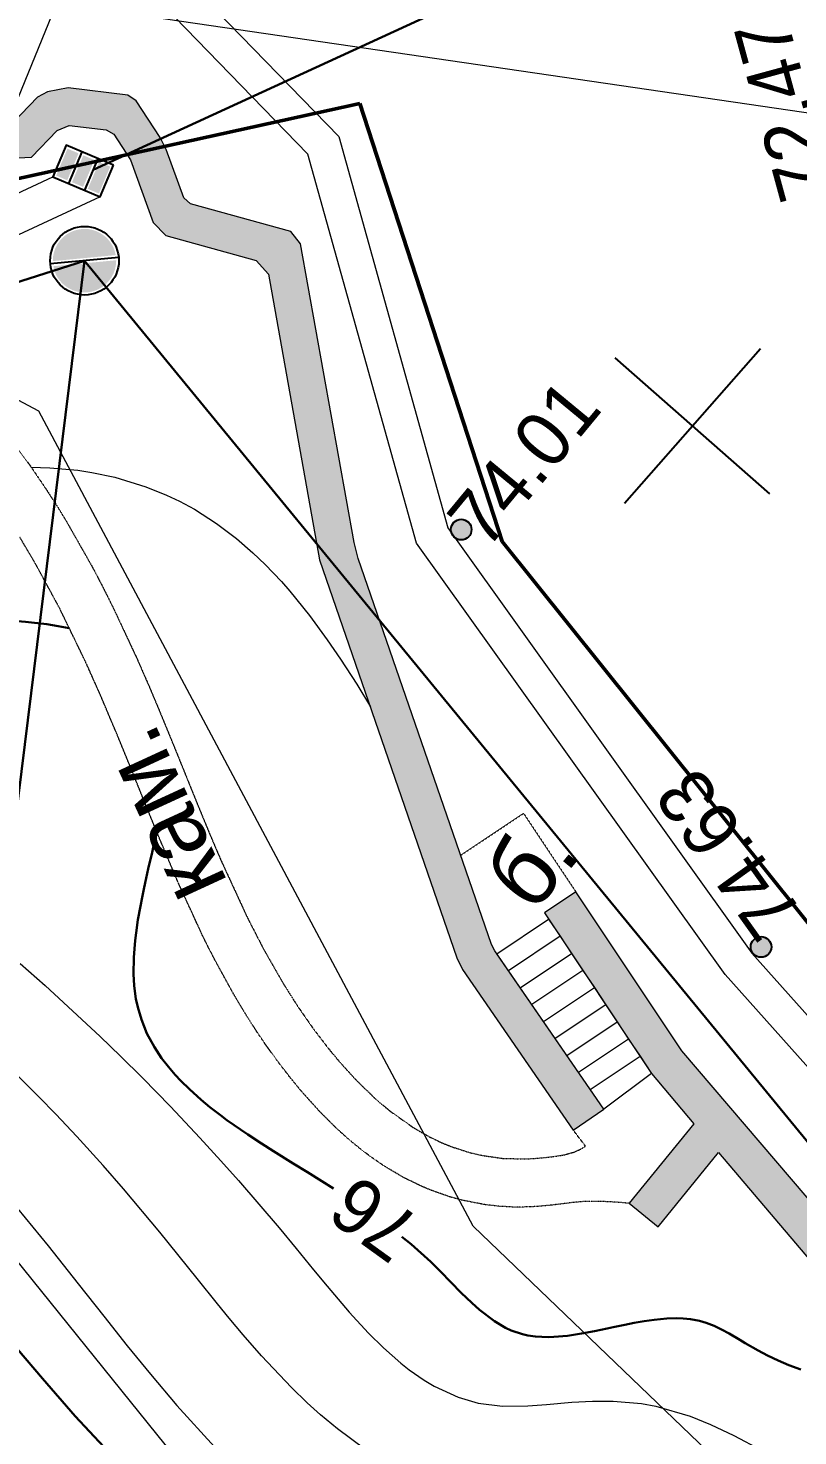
# Model space of a CAD drawing. Header units: millimetres. Extents: x -2893842 to -949497, y -1203244 to 262218.
# Drawn here: x -2333720 to -2322510, y -578340 to -557843 of the extents above; entities that cross this region are included whole.
import ezdxf

# ---------------------------------------------------------------- set-up
doc = ezdxf.new("R2010")
doc.units = ezdxf.units.MM
doc.linetypes.add('g5_01_5x1_5', pattern=[1.5, 0.75, -0.75])
doc.layers.get('0').update_dxf_attribs({"lineweight": 5})
for name, color, linetype in [('!!!_ Размеры', 7, 'Continuous'), ('02_сетка', 253, 'Continuous'), ('06_Инженерно-технические сооружения', 253, 'Continuous'), ('07_Объекты электропередачи', 253, 'Continuous'), ('10_Границы покрытий и угодий', 253, 'Continuous'), ('14_Ограждения', 253, 'Continuous'), ('19_Горизонтали', 253, 'Continuous'), ('30_Канализация', 253, 'Continuous'), ('35_Телефон', 253, 'Continuous'), ('37_Кабель низкого напряжения', 253, 'Continuous'), ('44_Крышки колодцев', 253, 'Continuous'), ('61_Отметки высоты поверхности', 253, 'Continuous'), ('65_Границы', 253, 'Continuous')]:
    doc.layers.add(name, color=color, linetype=linetype)
doc.styles.add('LIKE17', font='d431.shx')
doc.styles.add('LIKE36', font='pragmai.shx')
doc.styles.add('Line_GUGK', font='')
doc.styles.get('Line_GUGK').set_extended_font_data('Bm431', italic=True)
doc.linetypes.add('g5_119_1', pattern='A,4,-1,[31,GUGK_2005.shx,S=0.1,R=0,X=0,Y=0],0.35,[31,GUGK_2005.shx,S=0.08,R=0,X=0,Y=0],3.3,[31,GUGK_2005.shx,S=0.08,R=180,X=0,Y=0],0.35,[31,GUGK_2005.shx,S=0.1,R=180,X=0,Y=0],-1', length=10)
doc.linetypes.add('g5_122_d', pattern='A,1,-1,1.5,-0.4,["Др",Line_GUGK,S=1,R=0,X=0,Y=-0.5],-2.4,1.5,-1,4,-1,4,-1,3', length=21.8)
doc.linetypes.add('g5_122_kl', pattern='A,1,-1,1.5,-0.4,["Кл",Line_GUGK,S=1,R=0,X=0,Y=-0.5],-2.4,1.5,-1,4,-1,4,-1,3', length=21.8)
doc.linetypes.add('g5_133_t', pattern='A,2,[27,GUGK_2005.shx,S=0.4,R=0,X=0,Y=0],2,-1', length=5)
doc.linetypes.add('g5_280_1', pattern='A,0.001,[21,GUGK_2005.shx,S=1,R=180,X=0,Y=0],2', length=2.001)
doc.linetypes.add('g5_476_2b', pattern='A,2.75,-0.25,[27,GUGK_2005.shx,S=1,R=0,X=0,Y=0],-0.25,2.75', length=6)

# ---------------------------------------------------------------- blocks, each defined once
blk = doc.blocks.new('BL_333')
at = {"color": 0}
for p, q in [((0, -3), (0, 3)), ((-3, 0), (3, 0))]:
    blk.add_line(p, q, dxfattribs=at)
blk = doc.blocks.new('g5_117')
h = blk.add_hatch(color=255)
h.paths.add_polyline_path([(-0.299, 0.352), (0.352, -0.299, 0.177899), (0.463, 0, 0.639215)])
h.paths.add_polyline_path([(-0.352, 0.299, 0.177899), (-0.463, 0, 0.639215), (0.299, -0.352)])
at = {"color": 0}
blk.add_lwpolyline([(0.354, -0.354), (-0.354, 0.354)], dxfattribs=at)
blk.add_circle((0, 0), 0.5, dxfattribs=at)
blk = doc.blocks.new('g5_128a')
h = blk.add_hatch(color=255)
h.paths.add_polyline_path([(-0.1625, 0.2125), (-0.3375, 0.2125), (-0.3375, -0.2125), (-0.1625, -0.2125)])
h.paths.add_polyline_path([(0.0875, 0.2125), (-0.0875, 0.2125), (-0.0875, -0.2125), (0.0875, -0.2125)])
h.paths.add_polyline_path([(0.3375, 0.2125), (0.1625, 0.2125), (0.1625, -0.2125), (0.3375, -0.2125)])
at = {"color": 0}
blk.add_lwpolyline([(-0.375, -0.25), (0.375, -0.25), (0.375, 0.25), (-0.375, 0.25)], close=True, dxfattribs=at)
for points in [[(-0.125, -0.25), (-0.125, 0.25)], [(0.125, -0.25), (0.125, 0.25)]]:
    blk.add_lwpolyline(points, dxfattribs=at)
blk = doc.blocks.new('g5_330')
blk.add_hatch(color=0).paths.add_polyline_path([(-0.15, 0, 1), (0.15, 0, 1)])
at = {"color": 0}
blk.add_circle((0, 0), 0.15, dxfattribs=at)
blk = doc.blocks.new('Топо_07.04.17')
at = {"layer": '06_Инженерно-технические сооружения', "linetype": 'Continuous', "lineweight": 20}
for points in [[(-447168, -413245), (-446692, -412991), (-448008, -410524), (-448046, -410424), (-449340, -404623), (-449374, -404382), (-449658, -399973), (-449780, -399780), (-451188, -399215), (-451274, -399118), (-451447, -398390), (-451514, -398203), (-451804, -397636), (-451916, -397539), (-452767, -397336), (-453069, -397358), (-453226, -397421), (-453757, -397864), (-453702, -398260), (-453412, -398278), (-452997, -397933), (-452811, -397881), (-452287, -398006), (-452183, -398081), (-451981, -398478), (-451757, -399423), (-451593, -399634), (-450329, -400141), (-450174, -400361), (-449903, -404579), (-448569, -410559), (-448505, -410739)], [(-434685, -448196), (-436751, -447917), (-436825, -448462), (-434761, -448741), (-435321, -452988), (-434776, -453060), (-434190, -448620), (-433238, -441977), (-433226, -441613), (-433779, -433698), (-433834, -433436), (-435916, -427713), (-437455, -424750), (-440587, -419546), (-442295, -416970), (-445465, -412274), (-446737, -409804), (-447226, -410056), (-445940, -412552), (-445411, -413352), (-446477, -414396), (-446099, -414782), (-445104, -413808), (-441053, -419839), (-437935, -425020), (-436421, -427934), (-434332, -433676), (-433766, -441784)]]:
    blk.add_hatch(color=7, dxfattribs=at).paths.add_polyline_path(points)
at = {"layer": '02_сетка', "color": 3, "linetype": 'Continuous'}
for p, q in [((-443276, -404362), (-445293, -402140)), ((-445395, -404259), (-443174, -402243))]:
    blk.add_line(p, q, dxfattribs=at)
at = {"layer": '06_Инженерно-технические сооружения', "color": 7, "linetype": 'Continuous', "lineweight": 20}
for points in [[(-453702, -398260), (-453412, -398278), (-452997, -397933), (-452811, -397881), (-452287, -398006), (-452183, -398081), (-451981, -398478), (-451757, -399423), (-451593, -399634), (-450329, -400141), (-450174, -400361), (-449903, -404579), (-448569, -410559), (-448505, -410739), (-447168, -413245), (-446692, -412991), (-448008, -410524), (-448046, -410424), (-449340, -404623), (-449374, -404382), (-449658, -399973), (-449780, -399780), (-451188, -399215), (-451274, -399118), (-451447, -398390), (-451514, -398203), (-451804, -397636), (-451916, -397539), (-452767, -397336), (-453069, -397358), (-453226, -397421), (-453757, -397864)], [(-440587, -419546), (-442295, -416970), (-445465, -412274), (-446737, -409804), (-447226, -410056), (-445940, -412552), (-445411, -413352), (-446477, -414396), (-446099, -414782), (-445104, -413808), (-441053, -419839)], [(-447039, -410418), (-447844, -410832)], [(-447703, -411097), (-446902, -410685)], [(-446765, -410951), (-447561, -411361)], [(-447420, -411626), (-446627, -411218)], [(-446490, -411485), (-447279, -411891)], [(-447137, -412155), (-446353, -411751)], [(-446216, -412018), (-446996, -412420)], [(-446855, -412685), (-446078, -412285)]]:
    blk.add_lwpolyline(points, dxfattribs=at)
at = {"layer": '06_Инженерно-технические сооружения', "color": 7, "linetype": 'g5_280_1', "lineweight": 20}
for points in [[(-446692, -412991), (-448008, -410524), (-448046, -410424), (-449340, -404623), (-449374, -404382), (-449658, -399973), (-449780, -399780), (-451188, -399215), (-451274, -399118), (-451447, -398390), (-451514, -398203), (-451804, -397636), (-451916, -397539), (-452767, -397336), (-453069, -397358), (-453226, -397421), (-453757, -397864)], [(-434776, -453060), (-434190, -448620), (-433238, -441977), (-433226, -441613), (-433779, -433698), (-433834, -433436), (-435916, -427713), (-437455, -424750), (-440587, -419546), (-442295, -416970), (-445465, -412274), (-446737, -409804)]]:
    blk.add_lwpolyline(points, dxfattribs=at)
at = {"layer": '06_Инженерно-технические сооружения', "color": 7, "linetype": 'Continuous', "lineweight": 20}
blk.add_lwpolyline([(-447985, -410567), (-447177, -410151), (-447039, -410418), (-446902, -410685), (-446765, -410951), (-446627, -411218), (-446490, -411485), (-446353, -411751), (-446216, -412018), (-446078, -412285), (-445941, -412552), (-446692, -412991)], close=True, dxfattribs=at)
at = {"layer": '07_Объекты электропередачи', "color": 7, "linetype": 'Continuous', "lineweight": 20}
blk.add_lwpolyline([(-307031, -727325), (-304847, -658632), (-420356, -469373), (-603704, -181090), (-608409, -171240)], dxfattribs=at)
at = {"layer": '10_Границы покрытий и угодий', "color": 7, "linetype": 'g5_01_5x1_5', "lineweight": 20}
for points in [[(-446477, -414396), (-446683, -414355), (-446900, -414320), (-447033, -414304), (-447140, -414295), (-447283, -414292), (-447638, -414295), (-447827, -414290), (-447921, -414284), (-448089, -414269), (-448172, -414258), (-448348, -414229), (-448571, -414178), (-448906, -414071), (-449067, -414006), (-449324, -413882), (-449447, -413813), (-449697, -413655), (-449964, -413453), (-450132, -413307), (-450260, -413186), (-450416, -413026), (-450559, -412867), (-450792, -412579), (-451040, -412233), (-451186, -412006), (-451347, -411738), (-451481, -411499), (-451586, -411299), (-451726, -411012), (-451859, -410718), (-452071, -410202), (-452148, -409998), (-452218, -409805), (-452478, -409014), (-452697, -408274), (-452837, -407775), (-452959, -407337), (-453108, -406809), (-453308, -406132), (-453457, -405665), (-453745, -404847), (-453745, -404847), (-454026, -404152), (-454203, -403759)], [(-454080, -402488), (-453933, -402746), (-453738, -403117), (-453609, -403378), (-453511, -403587), (-453205, -404303), (-453107, -404555), (-452962, -404950), (-452705, -405714), (-452581, -406116), (-452481, -406456), (-452320, -407021), (-452152, -407623), (-452063, -407943), (-451944, -408359), (-451823, -408764), (-451535, -409635), (-451357, -410105), (-451127, -410640), (-450960, -410986), (-450761, -411355), (-450569, -411673), (-450425, -411892), (-450233, -412157), (-449982, -412464), (-449795, -412662), (-449482, -412942), (-449266, -413101), (-449090, -413212), (-448955, -413285), (-448706, -413398), (-448549, -413455), (-448245, -413536), (-447911, -413583), (-447795, -413590), (-447625, -413595), (-447488, -413594), (-447343, -413588), (-447194, -413564), (-447194, -413564), (-447093, -413533), (-447017, -413496), (-447168, -413245)], [(-448345, -409083), (-447367, -408580), (-446737, -409804)]]:
    blk.add_lwpolyline(points, dxfattribs=at)
at = {"layer": '14_Ограждения', "color": 7, "linetype": 'g5_476_2b', "lineweight": 20}
blk.add_lwpolyline([(-453757, -397864), (-451521, -393766), (-451633, -391266), (-452698, -376353), (-454360, -351330), (-456047, -323648), (-457123, -311026), (-458203, -300950), (-458751, -295990), (-459469, -290999), (-459730, -265916), (-459695, -248441), (-459653, -228180), (-460006, -195543), (-460165, -182952), (-460181, -177923), (-458122, -176658), (-454455, -170076), (-453494, -167731), (-453042, -165391), (-453834, -163014), (-453434, -155638)], dxfattribs=at)
at = {"layer": '19_Горизонтали', "color": 42, "linetype": 'Continuous', "lineweight": 20}
for points in [[(-454896, -409925), (-454570, -410287), (-453858, -411112), (-453597, -411430), (-453316, -411781), (-452956, -412244), (-452582, -412744), (-452316, -413111), (-452095, -413425), (-451584, -414178), (-451372, -414502), (-451154, -414840), (-450986, -415100), (-450711, -415509), (-450463, -415846), (-450272, -416083), (-450044, -416335), (-449934, -416443), (-449736, -416617), (-449601, -416720), (-449269, -416922), (-448993, -417038), (-448642, -417122), (-448279, -417158), (-448005, -417169), (-447636, -417180), (-447333, -417197), (-447032, -417230), (-446627, -417312), (-446423, -417374), (-445945, -417577), (-445666, -417728), (-445343, -417926), (-444969, -418183)], [(-450706, -417518), (-451071, -417179), (-451292, -416947), (-451465, -416752), (-451669, -416505), (-452050, -415998), (-452279, -415667), (-452455, -415402), (-452602, -415175), (-452854, -414776), (-453318, -414042), (-453773, -413355), (-454028, -412985), (-454361, -412524), (-454628, -412166), (-454845, -411884), (-455297, -411320)], [(-455340, -413467), (-454958, -414056), (-454582, -414656), (-454268, -415165), (-453976, -415632), (-453687, -416083), (-453355, -416581), (-452879, -417238)], [(-453924, -402764), (-453656, -402802), (-453255, -402885), (-453055, -402939), (-452730, -403047), (-452297, -403234), (-452011, -403388), (-451835, -403497), (-451629, -403641), (-451333, -403881), (-451071, -404131), (-450855, -404365), (-450698, -404555), (-450490, -404830), (-450385, -404980), (-450139, -405367), (-449922, -405746), (-449762, -406047), (-449569, -406437), (-449405, -406788), (-449415, -406768)]]:
    blk.add_lwpolyline(points, dxfattribs=at)
at = {"layer": '19_Горизонтали', "color": 42, "linetype": 'Continuous', "lineweight": 30}
for points in [[(-453637, -405154), (-453794, -405106), (-453953, -405063), (-454262, -404991), (-454438, -404956), (-454697, -404912), (-454902, -404882), (-455080, -404859), (-455210, -404844), (-455356, -404828), (-455559, -404809), (-455668, -404800), (-455943, -404779), (-456069, -404771), (-456386, -404754), (-456644, -404742), (-456822, -404734), (-457067, -404721), (-457312, -404701), (-457452, -404684), (-457583, -404663)], [(-455569, -415504), (-455258, -415969), (-454845, -416566), (-454300, -417304)], [(-450735, -413696), (-450889, -413572), (-451083, -413419), (-451277, -413266), (-451541, -413056), (-451699, -412928), (-451884, -412775), (-452162, -412531), (-452248, -412451), (-452388, -412315), (-452504, -412195), (-452656, -412024), (-452765, -411889), (-452839, -411790), (-452922, -411667), (-453006, -411526), (-453092, -411358), (-453177, -411145), (-453236, -410935), (-453268, -410753), (-453280, -410627), (-453284, -410515), (-453284, -410434), (-453274, -410267), (-453244, -410028), (-453221, -409901), (-453195, -409781), (-453170, -409673), (-453121, -409486), (-453064, -409295), (-453026, -409173), (-452987, -409054), (-452956, -408962), (-452888, -408765), (-452806, -408535), (-452773, -408444), (-452760, -408407), (-452705, -408243)], [(-444265, -417083), (-444431, -416999), (-444580, -416915), (-444726, -416823), (-444853, -416737), (-445027, -416610), (-445103, -416553), (-445245, -416445), (-445350, -416371), (-445450, -416308), (-445561, -416250), (-445655, -416211), (-445780, -416174), (-445888, -416151), (-445986, -416137), (-446122, -416126), (-446307, -416122), (-446457, -416126), (-446600, -416135), (-446741, -416146), (-446914, -416163), (-447004, -416171), (-447190, -416188), (-447383, -416202), (-447590, -416210), (-447790, -416204), (-447872, -416198), (-448053, -416170), (-448163, -416141), (-448239, -416116), (-448396, -416042), (-448472, -415995), (-448622, -415882), (-448820, -415690), (-448919, -415579), (-449056, -415413), (-449187, -415244), (-449320, -415073), (-449444, -414919), (-449702, -414627), (-449823, -414507)]]:
    blk.add_lwpolyline(points, dxfattribs=at)
at = {"layer": '30_Канализация', "color": 7, "linetype": 'Continuous', "lineweight": 20}
for points in [[(-453523, -393360), (-453137, -393041), (-448931, -398485), (-447992, -404327), (-444292, -410977), (-434982, -424125), (-431912, -430399), (-429566, -435965), (-428970, -443421), (-432257, -462557), (-437690, -484148), (-448397, -521316), (-460310, -525988), (-460504, -525527), (-448809, -520940), (-438172, -484017), (-432746, -462453), (-429473, -443398), (-430058, -436085), (-432368, -430606), (-435413, -424381), (-444716, -411243), (-448472, -404493), (-449405, -398690)], [(-456678, -399786), (-453134, -398600), (-452480, -398966), (-456067, -400162), (-456298, -400002)]]:
    blk.add_lwpolyline(points, close=True, dxfattribs=at)
at = {"layer": '30_Канализация', "color": 3, "linetype": 'g5_122_kl', "lineweight": 30}
for points in [[(-452540, -398562), (-437142, -393496), (-384104, -397406), (-367569, -399408), (-356685, -415206), (-297162, -412841), (-252901, -410314), (-216649, -408284)], [(-441874, -493237), (-439106, -483745), (-434687, -456539), (-432395, -442334), (-432776, -435462), (-434618, -428973), (-436887, -424476), (-452813, -399863)]]:
    blk.add_lwpolyline(points, dxfattribs=at)
at = {"layer": '30_Канализация', "color": 3, "linetype": 'g5_122_d', "lineweight": 30}
for points in [[(-532525, -473512), (-548666, -429508), (-542769, -417044), (-512049, -410909), (-496478, -408538), (-452813, -399863)], [(-489746, -463342), (-479416, -459936), (-462657, -446635), (-459021, -425693), (-452813, -399863)]]:
    blk.add_lwpolyline(points, dxfattribs=at)
at = {"layer": '35_Телефон', "color": 6, "linetype": 'g5_133_t', "lineweight": 20}
blk.add_lwpolyline([(-414427, -600261), (-444621, -575688), (-453158, -539482), (-450363, -516439), (-449295, -511812), (-441473, -473913), (-434954, -435415), (-442432, -422104), (-448772, -414468), (-453719, -401968), (-456956, -399731)], dxfattribs=at)
at = {"layer": '37_Кабель низкого напряжения', "color": 1, "linetype": 'g5_119_1', "lineweight": 20}
blk.add_lwpolyline([(-464887, -376105), (-464071, -374182), (-463107, -373620), (-462166, -373914), (-461738, -375038), (-462084, -380099), (-460495, -394052), (-441153, -399161), (-440268, -405342), (-422961, -433299), (-421153, -442028), (-431197, -488925), (-444356, -535512)], dxfattribs=at)
at = {"layer": '65_Границы', "color": 1, "linetype": 'Continuous', "lineweight": 50}
blk.add_polyline3d([(-450505, -535417, -67200), (-445050, -515783, -67200), (-429760, -458918, -67200), (-427742, -441267, -67200), (-431776, -429123, -67200), (-447231, -404612, -67200), (-448571, -398039, -67200), (-505049, -403930, -67200), (-525823, -410499, -67200), (-560106, -411105, -67200), (-559444, -416817, -67200), (-549609, -442417, -67200), (-536883, -474899, -67200), (-534987, -485605, -67200), (-543532, -492865, -67200), (-548795, -497276, -67200), (-560825, -505676, -67200), (-578680, -508732, -67200), (-583486, -502183, -67200), (-589422, -491540, -67200), (-612619, -462131, -67200)], dxfattribs=at)
at = {"layer": '02_сетка', "color": 92, "xscale": 500.0000000002746, "yscale": 500.0000000002746, "zscale": 500.0000000002746, "rotation": 42.22816425403256}
blk.add_blockref('BL_333', (-444285, -403251), dxfattribs=at)
at = {"layer": '06_Инженерно-технические сооружения', "color": 7, "linetype": 'Continuous', "lineweight": 20, "xscale": 999.9999999999985, "yscale": 999.9999999999985, "zscale": 999.9999999999985, "rotation": 150.7676011247119}
blk.add_blockref('g5_128a', (-452685, -398565, 19420), dxfattribs=at)
at = {"layer": '44_Крышки колодцев', "color": 7, "linetype": 'Continuous', "lineweight": 20, "xscale": 999.9999999999995, "yscale": 999.9999999999995, "zscale": 999.9999999999995, "rotation": 43.98139083737546}
blk.add_blockref('g5_117', (-452813, -399863, 105720), dxfattribs=at)
at = {"layer": '61_Отметки высоты поверхности', "color": 7, "linetype": 'Continuous', "lineweight": 20, "xscale": 999.9999999999995, "yscale": 999.9999999999995, "zscale": 999.9999999999995, "rotation": 43.98139083737546}
for p in [(-447803, -404372, -67200), (-444149, -410903, -67200)]:
    blk.add_blockref('g5_330', p, dxfattribs=at)
at = {"layer": '10_Границы покрытий и угодий', "color": 7, "linetype": 'Continuous', "lineweight": 15, "style": 'LIKE36'}
for s, rotation, p in [('кам.', 108.2493, (-451753, -409104, -67200)), ('б.', 43.9814, (-447404, -410066, -67200))]:
    blk.add_text(s, height=1000, rotation=rotation, dxfattribs=at).set_placement(p)
at = {"layer": '19_Горизонтали', "color": 42, "linetype": 'Continuous', "lineweight": 15, "style": 'LIKE36'}
blk.add_text('76', height=800, rotation=137.732, dxfattribs=at).set_placement((-449485, -414312, -33200))
at = {"layer": '61_Отметки высоты поверхности', "color": 7, "linetype": 'Continuous', "lineweight": 15, "style": 'LIKE17'}
for s, rotation, p in [('72.47', 98.8034, (-441844, -400092, -46700)), ('74.01', 43.9814, (-447474, -404727, -46700)), ('74.63', 119.104, (-443471, -410494, -46700))]:
    blk.add_text(s, height=800, rotation=rotation, dxfattribs=at).set_placement(p)

msp = doc.modelspace()

# ---------------------------------------------------------------- linework, layer by layer
at = {"layer": '65_Границы', "color": 1, "linetype": 'Continuous', "lineweight": 50}
msp.add_polyline3d([(-2315327.59704, -695658.61138, -67199.99998), (-2312120.08182, -675534.4705, -67199.99998), (-2303336.74691, -617309.19138, -67199.99998), (-2303320.83568, -599542.54154, -67199.99998), (-2308698.30649, -587930.68089, -67199.99998), (-2326817.81136, -565317.62176, -67199.99998), (-2328890.0698, -558937.86118, -67199.99998), (-2384343.36172, -571156.93297, -67199.99998), (-2404245.31873, -580024.97712, -67199.99998), (-2438241.07928, -584491.88486, -67199.99998), (-2436939.28166, -590092.80648, -67199.99998), (-2424281.83545, -614420.60036, -67199.99998), (-2407976.65808, -645261.89234, -67199.99998), (-2404886.18542, -655685.62865, -67199.99998), (-2412558.49281, -663862.17434, -67199.99998), (-2417290.10972, -668838.58885, -67199.99998), (-2428297.33277, -678541.02364, -67199.99998), (-2445694.15979, -683589.91557, -67199.99998), (-2451207.49932, -677623.87105, -67199.99998), (-2458304.51419, -667717.55085, -67199.99998), (-2484668.48047, -641111.02755, -67199.99998)], dxfattribs=at)

# ---------------------------------------------------------------- block references
at = {"layer": '!!!_ Размеры', "color": 1, "lineweight": 0, "rotation": 6.471407436947433}
msp.add_blockref('Топо_07.04.17', (-1928038.79367, -112877.83782), dxfattribs=at)

doc.saveas('drawing.dxf')
